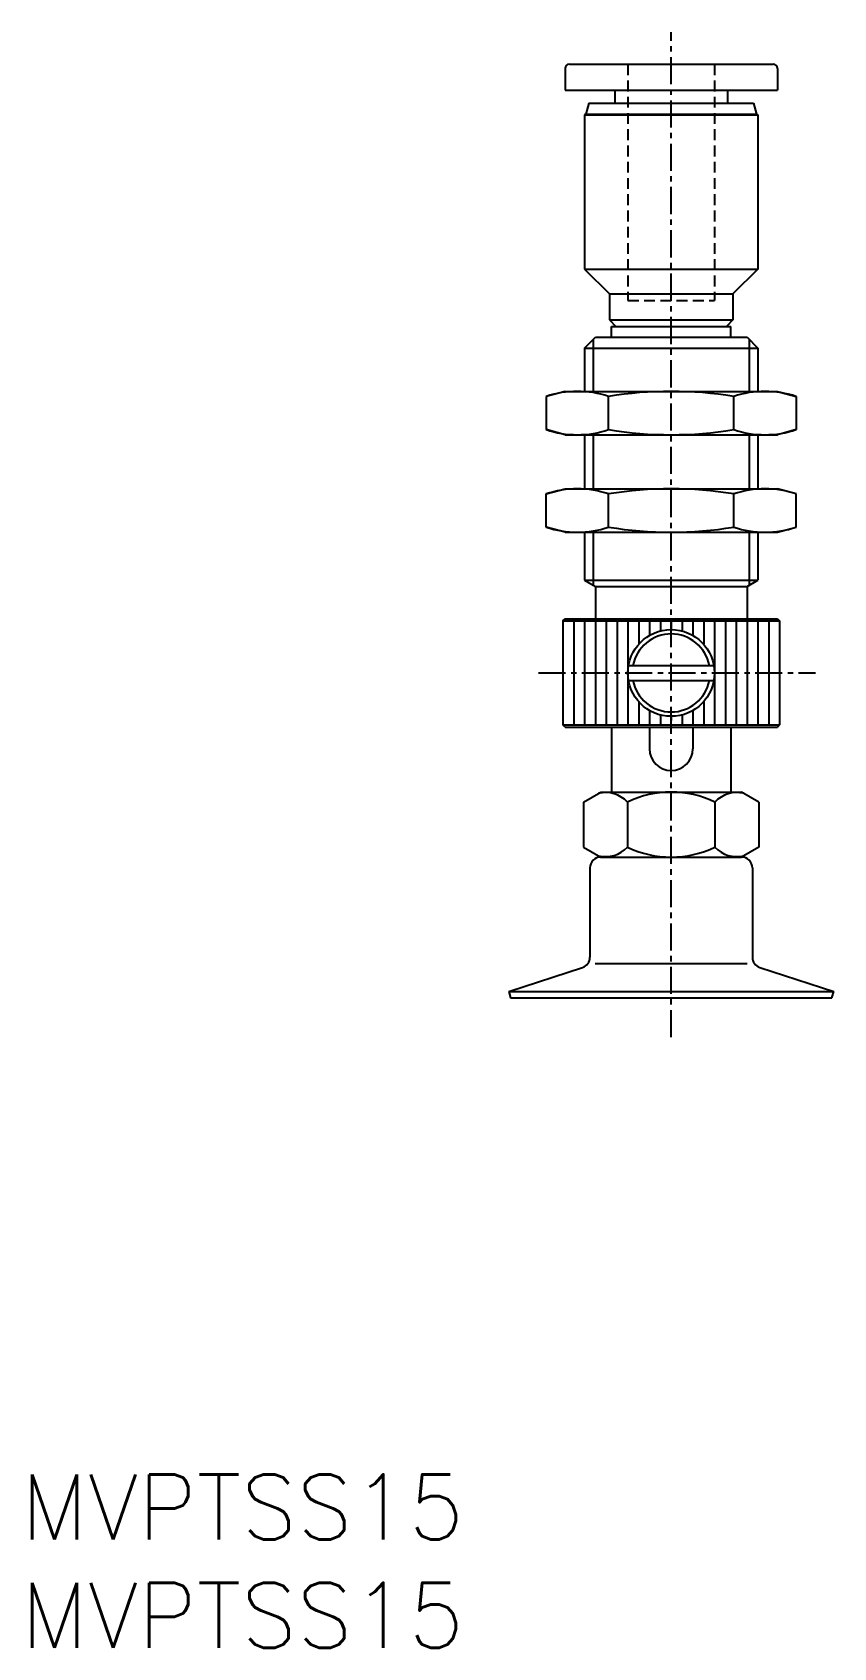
# Model space of a CAD drawing. Extents: x 0.5 to 37.5, y 0 to 74.6.
import ezdxf

# ---------------------------------------------------------------- set-up
doc = ezdxf.new("R2010")
doc.units = 0
doc.linetypes.add('CENTER', pattern=[2, 1.25, -0.25, 0.25, -0.25])
doc.linetypes.add('DASHED', pattern=[0.75, 0.5, -0.25])
doc.layers.get('0').update_dxf_attribs({"linetype": 'CONTINUOUS'})
doc.layers.add('CENTER', color=1, linetype='CENTER')
doc.styles.get("Standard").update_dxf_attribs({"font": 'txt.shx'})

# ---------------------------------------------------------------- blocks, each defined once
blk = doc.blocks.new('*U10')
at = {"color": 7, "linetype": 'CONTINUOUS'}
blk.add_text('MVPTSS15', height=3, dxfattribs=at).set_placement((0, 0))
blk = doc.blocks.new('*U11')
at = {"color": 7, "linetype": 'CONTINUOUS'}
blk.add_text('MVPTSS15', height=3, dxfattribs=at).set_placement((0, 5))

msp = doc.modelspace()

# ---------------------------------------------------------------- linework, layer by layer
at = {"color": 7, "linetype": 'CONTINUOUS'}
for p, q in [((25.30001, 73.100006), (34.7, 73.100006)), ((25.10001, 72.900006), (25.10001, 71.900002)), ((34.9, 72.900006), (34.9, 71.900002)), ((25.10001, 71.900002), (34.9, 71.900002)), ((27.39999, 71.900002), (27.39999, 71.300003)), ((32.6, 71.900002), (32.6, 71.300003)), ((26.19999, 71.300003), (26.06602, 70.800003)), ((26.20001, 71.300003), (33.8, 71.300003)), ((33.8, 71.299999), (33.93398, 70.800003)), ((26.06602, 70.800011), (26, 70.761894)), ((26, 70.761887), (26, 63.650002)), ((26, 70.761887), (34, 70.761887)), ((26.06602, 70.800003), (33.93398, 70.800003)), ((33.93398, 70.800003), (34, 70.761887)), ((34, 70.761887), (34, 63.650002)), ((26, 63.650002), (34, 63.650002)), ((26, 63.649998), (27.15, 62.5)), ((34.00001, 63.649998), (32.85001, 62.5)), ((27.14999, 62.500008), (32.85, 62.500008)), ((27.14999, 62.500008), (27.14999, 61.300001)), ((32.85, 62.500008), (32.85, 61.300001)), ((27.15, 61.300001), (27.45, 60.999996)), ((27.15001, 61.300001), (32.85, 61.300001)), ((32.85, 61.299994), (32.55, 61)), ((26, 59.999998), (26.499998, 60.499998)), ((26.499998, 60.499998), (33.5, 60.500002)), ((27.25, 61.000006), (32.75, 61.000006)), ((27.25, 60.5), (27.25, 61.000006)), ((32.75, 60.5), (32.75, 61.000006)), ((33.5, 60.500002), (34, 60.000002)), ((26, 59.999996), (26, 57.999996)), ((26, 59.999996), (34, 59.999996)), ((26.40601, 60.405998), (26.40601, 57.999996)), ((33.594, 60.405998), (33.594, 57.999996)), ((34, 59.999996), (34, 57.999996)), ((25.1, 57.999996), (24.2265, 57.765942)), ((24.2265, 57.765942), (24.2265, 56.234051)), ((25.1, 57.999996), (34.9, 57.999996)), ((27.11325, 56.234051), (27.11325, 57.765942)), ((32.88675, 56.234051), (32.88675, 57.765942)), ((34.9, 57.999996), (35.7735, 57.765942)), ((35.77351, 57.765942), (35.77351, 56.234051)), ((25.100025, 55.999996), (24.2265, 56.234055)), ((25.100025, 55.999996), (34.899988, 55.999996)), ((26, 55.999996), (26, 53.5)), ((26.40601, 55.999996), (26.40601, 53.5)), ((33.594, 55.999996), (33.594, 53.5)), ((34, 55.999996), (34, 53.5)), ((35.77351, 56.234055), (34.899988, 55.999996)), ((24.2265, 53.265944), (25.100007, 53.5)), ((24.2265, 51.734055), (24.2265, 53.265945)), ((25.100007, 53.5), (34.899944, 53.5)), ((27.11325, 51.734055), (27.11325, 53.265945)), ((32.88675, 51.734055), (32.88675, 53.265945)), ((35.7735, 53.265932), (34.899944, 53.5)), ((35.77351, 51.734055), (35.77351, 53.265945)), ((25.099959, 51.5), (24.2265, 51.734041)), ((25.099959, 51.5), (34.900007, 51.5)), ((26, 51.5), (26, 49.288673)), ((26.40601, 51.5), (26.40601, 49.054268)), ((33.594, 51.5), (33.594, 49.054268)), ((34, 51.5), (34, 49.288673)), ((34.900007, 51.5), (35.7735, 51.734053)), ((25.99999, 49.288668), (26.49999, 48.99999)), ((26, 49.288673), (34, 49.288673)), ((33.5, 48.999994), (34.00001, 49.288675)), ((26.5, 49), (33.5, 49)), ((26.5, 49), (26.5, 47.5)), ((33.5, 49), (33.5, 47.5)), ((25, 47.399996), (25.10001, 47.500004)), ((25, 47.399994), (25, 42.599998)), ((25, 47.399994), (35, 47.399994)), ((25.10001, 47.5), (34.9, 47.5)), ((25.5, 47.399994), (25.5, 42.599998)), ((26, 47.399994), (26, 42.599998)), ((26.5, 47.399994), (26.5, 42.599998)), ((27, 47.399994), (27, 42.599998)), ((27.5, 47.399994), (27.5, 42.599998)), ((28, 47.399994), (28, 42.599998)), ((28.5, 47.399994), (28.5, 46.322876)), ((29, 47.399994), (29, 46.732048)), ((29.5, 47.399994), (29.5, 46.936493)), ((30, 47.399994), (30, 47)), ((30.5, 47.399994), (30.5, 46.936493)), ((31, 47.399994), (31, 46.732048)), ((31.5, 47.399994), (31.5, 46.322876)), ((32, 47.399994), (32, 42.599998)), ((32.5, 47.399994), (32.5, 42.599998)), ((33, 47.399994), (33, 42.599998)), ((33.5, 47.399994), (33.5, 42.599998)), ((34, 47.399994), (34, 42.599998)), ((34.5, 47.399994), (34.5, 42.599998)), ((34.9, 47.500002), (35, 47.4)), ((35, 47.399994), (35, 42.599998)), ((28.03085, 45.349998), (31.96915, 45.349998)), ((28.03085, 44.649994), (31.96915, 44.649994)), ((28.5, 43.677124), (28.5, 42.599998)), ((29, 43.267944), (29, 42.599998)), ((31, 43.267944), (31, 42.599998)), ((31.5, 43.677124), (31.5, 42.599998)), ((25.10001, 42.500002), (25, 42.600002)), ((25, 42.599998), (35, 42.599998)), ((29.5, 43.063507), (29.5, 42.599998)), ((30, 43), (30, 42.800003)), ((30.5, 43.063507), (30.5, 42.599998)), ((35, 42.599997), (34.9, 42.499998)), ((25.10001, 42.5), (34.9, 42.5)), ((27.25, 42.5), (27.25, 39.5)), ((29, 42.5), (29, 41.5)), ((31, 42.5), (31, 41.5)), ((32.75, 42.5), (32.75, 39.5)), ((25.95855, 39.043057), (26.74999, 39.499997)), ((25.95856, 39.04306), (25.95856, 36.956947)), ((26.75, 39.5), (33.25, 39.5)), ((27.97928, 39.04306), (27.97928, 36.956947)), ((32.02073, 39.04306), (32.02073, 36.956947)), ((34.04146, 39.043057), (33.25, 39.500005)), ((34.04145, 39.04306), (34.04145, 36.956947)), ((25.95854, 36.956944), (26.75, 36.499999)), ((34.04145, 36.956945), (33.25, 36.499998)), ((26.25, 36), (26.25, 31.881721)), ((26.75, 36.5), (33.25, 36.5)), ((33.75, 36), (33.75, 31.881721)), ((22.5, 30.300003), (25.90451, 31.406187)), ((26.49406, 31.58783), (33.50594, 31.58783)), ((34.0955, 31.406188), (37.5, 30.300003)), ((22.5, 30.300003), (22.58039, 30.000001)), ((22.5, 30.300003), (37.5, 30.300003)), ((22.58038, 30), (37.41962, 30)), ((37.41962, 30), (37.5, 30.300003))]:
    msp.add_line(p, q, dxfattribs=at)
at = {"color": 3, "linetype": 'DASHED'}
for p, q in [((28, 73.100006), (28, 62.200005)), ((32, 73.100006), (32, 62.200005)), ((28, 62.200005), (32, 62.200005))]:
    msp.add_line(p, q, dxfattribs=at)
at = {"color": 7, "linetype": 'CONTINUOUS'}
msp.add_circle((30, 45), 2, dxfattribs=at)
for centre, radius, start, end in [((25.30001, 72.900006), 0.2, 90, 180), ((34.7, 72.900006), 0.2, 0, 90), ((25.66988, 53.432434), 4.567561, 71.578454, 108.42155), ((30, 40.080841), 17.919161, 80.729332, 99.270666), ((34.33013, 53.432434), 4.567561, 71.578454, 108.42155), ((25.66988, 60.567558), 4.567561, 251.57845, 288.42155), ((30, 73.919159), 17.919161, 260.72933, 279.27067), ((34.33013, 60.567558), 4.567561, 251.57845, 288.42155), ((25.66988, 48.932434), 4.567561, 71.578454, 108.42155), ((30, 35.580833), 17.919161, 80.729332, 99.270666), ((34.33013, 48.932434), 4.567561, 71.578454, 108.42155), ((25.66988, 56.067558), 4.567561, 251.57845, 288.42155), ((30, 69.419159), 17.919161, 260.72933, 279.27067), ((34.33013, 56.067558), 4.567561, 251.57845, 288.42155), ((30, 45), 1.8, 11.212284, 168.78772), ((30, 45), 1.8, 191.21228, 348.78772), ((30, 41.5), 1, 180, 0), ((26.9689, 38.094772), 1.38567, 43.184722, 103.18471), ((30, 34.803452), 4.696553, 64.516109, 115.48388), ((33.03109, 38.094772), 1.38567, 76.815278, 136.81528), ((26.9689, 37.905235), 1.38567, 256.81529, 316.81528), ((30, 41.196548), 4.696553, 244.51612, 295.48389), ((33.03109, 37.905235), 1.38567, 223.18472, 283.18472), ((26.75, 36), 0.5, 90, 180), ((33.25, 36), 0.5, 0, 90), ((25.75, 31.881721), 0.5, 288.00001, 0), ((34.25, 31.881721), 0.5, 179.99999, 251.99999)]:
    msp.add_arc(centre, radius, start, end, dxfattribs=at)
at = {"layer": 'CENTER', "color": 1, "linetype": 'CENTER'}
for p, q in [((30, 28.18684), (30, 74.578014)), ((23.87811, 45), (36.65656, 45))]:
    msp.add_line(p, q, dxfattribs=at)

# ---------------------------------------------------------------- block references
at = {"color": 7, "linetype": 'CONTINUOUS'}
for name in ['*U11', '*U10']:
    msp.add_blockref(name, (0, 0), dxfattribs=at)

doc.saveas('drawing.dxf')
